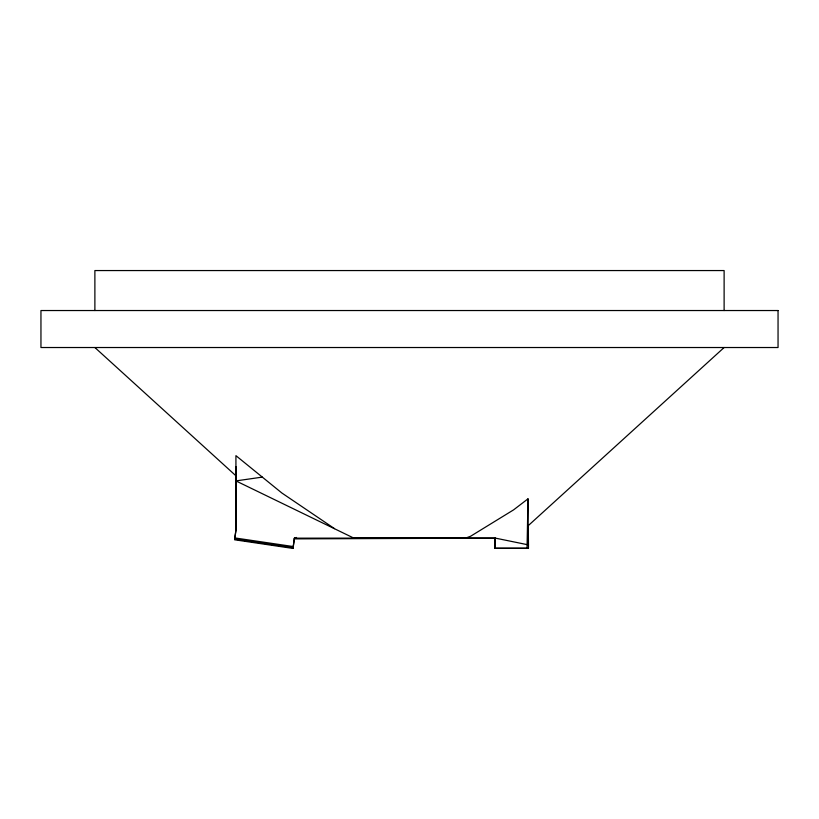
<?xml version="1.0" encoding="UTF-8"?>
<svg xmlns="http://www.w3.org/2000/svg" width="819" height="819" viewBox="0 0 819 819"><rect width="100%" height="100%" fill="white"/><g stroke="black" fill="none" stroke-linecap="round" stroke-linejoin="round"><path stroke-width="1.23" d="M495.096 544.963L495.29 538.093L528.46 544.901L528.46 548.29L495.096 548.351L495.29 538.093L353.951 538.165L235.933 480.907L262.315 477.108M528.05 544.901L527.989 498.843L513.574 509.879L470.608 536.25L465.776 538.052L444.901 538.267M527.989 498.843L527.047 548.28L528.46 548.29M293.018 548.443L294.4 538.103L293.018 548.443L234.592 539.782L235.974 529.484L235.923 455.651L281.9 493.028L334.521 528.644M234.766 538.585L236.005 530.221L235.995 474.631M495.096 548.351L495.29 544.819M724.119 347.522L528.05 525.829L528.03 524.713M296.539 537.448L294.43 538.882L454.535 538.267M294.4 538.165L465.776 538.052M495.29 548.208L527.047 548.28M366.38 538.165L374.099 538.267M353.951 538.165L495.106 538.257L495.219 548.331M234.725 537.909L293.151 546.529M234.562 539.045L292.987 547.665M94.881 347.522L235.964 475.819L235.933 466.584M235.974 529.484L236.005 530.221M528.306 524.907L528.46 544.901M724.119 310.534L724.119 270.557L94.881 270.557L94.881 310.534M778.05 310.534L40.95 310.534L40.95 347.522L778.05 347.522L778.05 310.534"/></g></svg>
